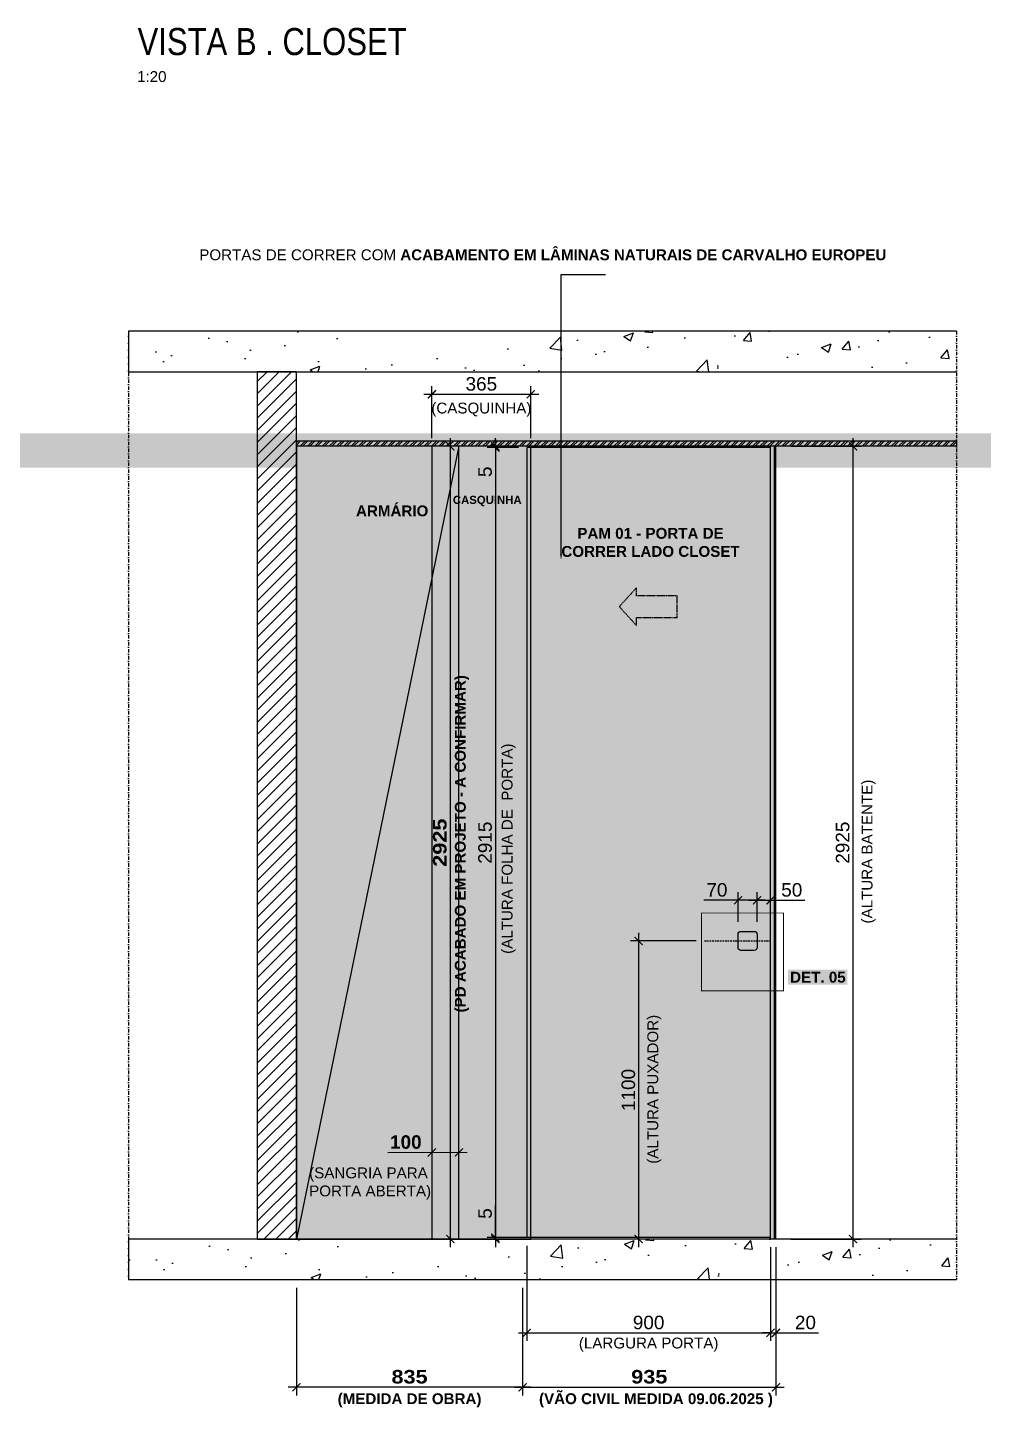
# Model space of a CAD drawing. Header units: millimetres. Extents: x -63251 to 507826, y 5339 to 217512.
# Drawn here: x 145803 to 149331, y 79560 to 84652 of the extents above; entities that cross this region are included whole.
import ezdxf
from ezdxf import colors
from ezdxf.entities.mleader import LeaderData, LeaderLine
from ezdxf.math import Vec2, Vec3

# ---------------------------------------------------------------- set-up
doc = ezdxf.new("R2010")
doc.units = ezdxf.units.MM
doc.header["$PDMODE"] = 3
doc.linetypes.add('TRAÇO 1-1', pattern=[9.525, 6.35, -3.175])
doc.linetypes.add('TRAÇO E PONTO 1-1', pattern=[25.4, 12.7, -6.35, 0, -6.35])
doc.layers.add('ARQ-COTA', color=12, linetype='Continuous', lineweight=9)
for name, color, linetype in [('COTAS', 9, 'Continuous'), ('DETALHE', 10, 'Continuous'), ('GESSO', 1, 'Continuous'), ('HACHURA', 21, 'Continuous'), ('MARCENARIA', 4, 'Continuous'), ('MARCENARIA . M', 4, 'Continuous'), ('PAREDE', 94, 'Continuous'), ('PROJEÇÃO', 8, 'Continuous'), ('TEXTO', 105, 'Continuous'), ('TEXTO TRAÇO PONTO', 105, 'TRAÇO E PONTO 1-1')]:
    doc.layers.add(name, color=color, linetype=linetype)
doc.styles.add('1-1', font='arial.ttf', dxfattribs={"height": 0.2})
doc.styles.add('MEDIDA OFICIAL', font='ariblk.ttf')
doc.styles.add('PADRÃO', font='arial.ttf')
doc.styles.add('PADRÃO NEGRITO', font='arialbd.ttf')
doc.styles.add('TITULO', font='swissck.ttf')
doc.dimstyles.new('1-20', dxfattribs={"dimscale": 20, "dimtxt": 2.5, "dimasz": 1.5, "dimexe": 1.5, "dimexo": 1.5, "dimtad": 1, "dimtxsty": 'PADRÃO', "dimblk": 'ARCHTICK', "dimcen": 2.5, "dimdle": 1.5, "dimclrd": 9, "dimclre": 9, "dimclrt": 6, "dimadec": 0, "dimazin": 0, "dimtfac": 1, "dimtmove": 0, "dimatfit": 3, "dimfxl": 1.25, "dimlwd": -1, "dimlwe": -1, "dimarcsym": 0})
doc.dimstyles.new('1-20 AZUL', dxfattribs={"dimscale": 20, "dimtxt": 2.5, "dimasz": 1.5, "dimexe": 1.5, "dimexo": 1.5, "dimtad": 1, "dimtxsty": 'PADRÃO NEGRITO', "dimblk": 'ARCHTICK', "dimcen": 2.5, "dimdle": 1.5, "dimclrd": 9, "dimclre": 9, "dimclrt": 170, "dimadec": 0, "dimazin": 0, "dimtfac": 1, "dimtmove": 0, "dimatfit": 3, "dimfxl": 1.25, "dimlwd": -1, "dimlwe": -1, "dimarcsym": 0})
doc.dimstyles.new('Med. Ofic.1-20', dxfattribs={"dimscale": 20, "dimtxt": 2.5, "dimasz": 1.5, "dimexe": 1.5, "dimexo": 1.5, "dimtad": 1, "dimtxsty": 'MEDIDA OFICIAL', "dimblk": 'ARCHTICK', "dimcen": 2.5, "dimdle": 1.5, "dimclrd": 9, "dimclre": 9, "dimclrt": 10, "dimadec": 0, "dimazin": 0, "dimtfac": 1, "dimtmove": 0, "dimatfit": 3, "dimfxl": 1.25, "dimlwd": -1, "dimlwe": -1, "dimarcsym": 0})

# ---------------------------------------------------------------- blocks, each defined once
blk = doc.blocks.new('_ArchTick')
at = {"color": 0, "linetype": 'ByBlock', "const_width": 0.15}
blk.add_lwpolyline([(-0.5, -0.5), (0.5, 0.5)], dxfattribs=at)
blk = doc.blocks.new('*D451')
at = {"layer": 'Defpoints', "color": 0, "transparency": 16777216}
for p in [(147530, 80186.7), (147695.7, 80186.7), (147695.7, 80181.7)]:
    blk.add_point(p, dxfattribs=at)
at = {"layer": 'MARCENARIA . M', "color": 9, "transparency": 16777216}
for p, q in [((147530, 80186.7), (147530, 80304.8)), ((147665.7, 80186.7), (147500, 80186.7)), ((147665.7, 80181.7), (147500, 80181.7)), ((147530, 80181.7), (147530, 80186.7)), ((147530, 80181.7), (147530, 80151.7))]:
    blk.add_line(p, q, dxfattribs=at)
at = {"layer": 'MARCENARIA . M', "color": 9, "transparency": 16777216, "xscale": 30, "yscale": 30, "zscale": 30}
for p, rotation in [((147530, 80186.7), 270), ((147530, 80181.7), 90)]:
    blk.add_blockref('_ArchTick', p, dxfattribs=dict(at, rotation=rotation))
at = {"layer": 'MARCENARIA . M', "color": 6, "transparency": 16777216, "insert": (147492.1, 80275.8), "char_height": 50, "attachment_point": 5, "rotation": 90, "style": 'PADRÃO'}
blk.add_mtext('5', dxfattribs=at)
blk = doc.blocks.new('*D452')
at = {"layer": 'Defpoints', "color": 0, "transparency": 16777216}
for p in [(148590.7, 83106.7), (148590.7, 80181.7), (148849.9, 80181.7)]:
    blk.add_point(p, dxfattribs=at)
at = {"layer": 'MARCENARIA . M', "color": 9, "transparency": 16777216}
for p, q in [((148620.7, 83106.7), (148879.9, 83106.7)), ((148849.9, 83136.7), (148849.9, 80151.7)), ((148620.7, 80181.7), (148879.9, 80181.7))]:
    blk.add_line(p, q, dxfattribs=at)
at = {"layer": 'MARCENARIA . M', "color": 9, "transparency": 16777216, "xscale": 30, "yscale": 30, "zscale": 30}
for p, rotation in [((148849.9, 83106.7), 90), ((148849.9, 80181.7), 270)]:
    blk.add_blockref('_ArchTick', p, dxfattribs=dict(at, rotation=rotation))
at = {"layer": 'MARCENARIA . M', "color": 6, "transparency": 16777216, "insert": (148811.8, 81644.2), "char_height": 50, "attachment_point": 5, "rotation": 90, "style": 'PADRÃO'}
blk.add_mtext('2925', dxfattribs=at)
blk = doc.blocks.new('*D453')
at = {"layer": 'Defpoints', "color": 0, "transparency": 16777216}
for p in [(147645.7, 80186.7), (148545.7, 80181.7), (148545.7, 79835.4)]:
    blk.add_point(p, dxfattribs=at)
at = {"layer": 'MARCENARIA . M', "color": 9, "transparency": 16777216}
for p, q in [((147645.7, 80156.7), (147645.7, 79805.4)), ((148545.7, 80151.7), (148545.7, 79805.4)), ((147615.7, 79835.4), (148575.7, 79835.4))]:
    blk.add_line(p, q, dxfattribs=at)
at = {"layer": 'MARCENARIA . M', "color": 9, "transparency": 16777216, "xscale": 30, "yscale": 30, "zscale": 30, "rotation": 180}
blk.add_blockref('_ArchTick', (147645.7, 79835.4), dxfattribs=at)
at = {"layer": 'MARCENARIA . M', "color": 9, "transparency": 16777216, "xscale": 30, "yscale": 30, "zscale": 30}
blk.add_blockref('_ArchTick', (148545.7, 79835.4), dxfattribs=at)
at = {"layer": 'MARCENARIA . M', "color": 6, "transparency": 16777216, "insert": (148095.7, 79873.4), "char_height": 50, "attachment_point": 5, "style": 'PADRÃO'}
blk.add_mtext('900', dxfattribs=at)
blk = doc.blocks.new('*D454')
at = {"layer": 'Defpoints', "color": 0, "transparency": 16777216}
for p in [(148545.7, 80181.7), (148565.7, 80181.7), (148565.7, 79835.4)]:
    blk.add_point(p, dxfattribs=at)
at = {"layer": 'MARCENARIA . M', "color": 9, "transparency": 16777216}
for p, q in [((148545.7, 80151.7), (148545.7, 79805.4)), ((148565.7, 80151.7), (148565.7, 79805.4)), ((148545.7, 79835.4), (148515.7, 79835.4)), ((148545.7, 79835.4), (148565.7, 79835.4)), ((148565.7, 79835.4), (148723, 79835.4))]:
    blk.add_line(p, q, dxfattribs=at)
at = {"layer": 'MARCENARIA . M', "color": 9, "transparency": 16777216, "xscale": 30, "yscale": 30, "zscale": 30}
blk.add_blockref('_ArchTick', (148545.7, 79835.4), dxfattribs=at)
at = {"layer": 'MARCENARIA . M', "color": 9, "transparency": 16777216, "xscale": 30, "yscale": 30, "zscale": 30, "rotation": 180}
blk.add_blockref('_ArchTick', (148565.7, 79835.4), dxfattribs=at)
at = {"layer": 'MARCENARIA . M', "color": 6, "transparency": 16777216, "insert": (148674.4, 79873.4), "char_height": 50, "attachment_point": 5, "style": 'PADRÃO'}
blk.add_mtext('20', dxfattribs=at)
blk = doc.blocks.new('*D455')
at = {"layer": 'COTAS', "color": 9, "ltscale": 0.4, "transparency": 16777216}
for p, q in [((148565.7, 80151.7), (148565.7, 79604.7)), ((147630.7, 80001.7), (147630.7, 79604.7))]:
    blk.add_line(p, q, dxfattribs=at)
at = {"layer": 'COTAS', "color": 9, "linetype": 'Continuous', "ltscale": 0.4, "transparency": 16777216}
blk.add_line((147600.7, 79634.7), (148595.7, 79634.7), dxfattribs=at)
at = {"layer": 'Defpoints', "color": 0, "ltscale": 0.4, "transparency": 16777216}
for p in [(148565.7, 80181.7), (147630.7, 80031.7), (148565.7, 79634.7)]:
    blk.add_point(p, dxfattribs=at)
at = {"layer": 'COTAS', "color": 9, "ltscale": 0.4, "transparency": 16777216, "xscale": 30, "yscale": 30, "zscale": 30, "rotation": 180}
blk.add_blockref('_ArchTick', (147630.7, 79634.7), dxfattribs=at)
at = {"layer": 'COTAS', "color": 9, "ltscale": 0.4, "transparency": 16777216, "xscale": 30, "yscale": 30, "zscale": 30}
blk.add_blockref('_ArchTick', (148565.7, 79634.7), dxfattribs=at)
at = {"layer": 'COTAS', "color": 10, "ltscale": 0.4, "transparency": 16777216, "insert": (148098.2, 79673.1), "char_height": 50, "attachment_point": 5, "style": 'MEDIDA OFICIAL'}
blk.add_mtext('935', dxfattribs=at)
blk = doc.blocks.new('*D456')
at = {"layer": 'Defpoints', "color": 0, "transparency": 16777216}
for p in [(147530, 83101.7), (147645.7, 83101.7), (147660.7, 83106.7)]:
    blk.add_point(p, dxfattribs=at)
at = {"layer": 'MARCENARIA . M', "color": 9, "transparency": 16777216}
for p, q in [((147630.7, 83106.7), (147500, 83106.7)), ((147615.7, 83101.7), (147500, 83101.7)), ((147530, 83106.7), (147530, 83136.7)), ((147530, 83106.7), (147530, 83101.7)), ((147530, 83101.7), (147530, 82983.5))]:
    blk.add_line(p, q, dxfattribs=at)
at = {"layer": 'MARCENARIA . M', "color": 9, "transparency": 16777216, "xscale": 30, "yscale": 30, "zscale": 30}
for p, rotation in [((147530, 83106.7), 270), ((147530, 83101.7), 90)]:
    blk.add_blockref('_ArchTick', p, dxfattribs=dict(at, rotation=rotation))
at = {"layer": 'MARCENARIA . M', "color": 6, "transparency": 16777216, "insert": (147492.1, 83012.6), "char_height": 50, "attachment_point": 5, "rotation": 90, "style": 'PADRÃO'}
blk.add_mtext('5', dxfattribs=at)
blk = doc.blocks.new('*D457')
at = {"layer": 'Defpoints', "color": 0, "transparency": 16777216}
for p in [(147645.7, 83101.7), (147530, 80186.7), (147695.7, 80186.7)]:
    blk.add_point(p, dxfattribs=at)
at = {"layer": 'MARCENARIA . M', "color": 9, "transparency": 16777216}
for p, q in [((147615.7, 83101.7), (147500, 83101.7)), ((147530, 83131.7), (147530, 80156.7)), ((147665.7, 80186.7), (147500, 80186.7))]:
    blk.add_line(p, q, dxfattribs=at)
at = {"layer": 'MARCENARIA . M', "color": 9, "transparency": 16777216, "xscale": 30, "yscale": 30, "zscale": 30}
for p, rotation in [((147530, 83101.7), 90), ((147530, 80186.7), 270)]:
    blk.add_blockref('_ArchTick', p, dxfattribs=dict(at, rotation=rotation))
at = {"layer": 'MARCENARIA . M', "color": 6, "transparency": 16777216, "insert": (147492, 81644.2), "char_height": 50, "attachment_point": 5, "rotation": 90, "style": 'PADRÃO'}
blk.add_mtext('2915', dxfattribs=at)
blk = doc.blocks.new('*D463')
at = {"layer": 'COTAS', "color": 9, "ltscale": 0.4, "transparency": 16777216}
for p, q in [((146795.7, 80001.7), (146795.7, 79604.7)), ((147630.7, 80001.7), (147630.7, 79604.7))]:
    blk.add_line(p, q, dxfattribs=at)
at = {"layer": 'COTAS', "color": 9, "linetype": 'Continuous', "ltscale": 0.4, "transparency": 16777216}
blk.add_line((147660.7, 79634.7), (146765.7, 79634.7), dxfattribs=at)
at = {"layer": 'Defpoints', "color": 0, "ltscale": 0.4, "transparency": 16777216}
for p in [(146795.7, 80031.7), (147630.7, 80031.7), (146795.7, 79634.7)]:
    blk.add_point(p, dxfattribs=at)
at = {"layer": 'COTAS', "color": 9, "ltscale": 0.4, "transparency": 16777216, "xscale": 30, "yscale": 30, "zscale": 30, "rotation": 180}
blk.add_blockref('_ArchTick', (146795.7, 79634.7), dxfattribs=at)
at = {"layer": 'COTAS', "color": 9, "ltscale": 0.4, "transparency": 16777216, "xscale": 30, "yscale": 30, "zscale": 30}
blk.add_blockref('_ArchTick', (147630.7, 79634.7), dxfattribs=at)
at = {"layer": 'COTAS', "color": 10, "ltscale": 0.4, "transparency": 16777216, "insert": (147213.2, 79673.1), "char_height": 50, "attachment_point": 5, "style": 'MEDIDA OFICIAL'}
blk.add_mtext('835', dxfattribs=at)
blk = doc.blocks.new('*D464')
at = {"layer": 'COTAS', "color": 9, "ltscale": 0.4, "transparency": 16777216}
for p, q in [((147630.7, 83106.7), (147333.4, 83106.7)), ((147630.7, 80181.7), (147333.4, 80181.7))]:
    blk.add_line(p, q, dxfattribs=at)
at = {"layer": 'COTAS', "color": 9, "linetype": 'Continuous', "ltscale": 0.4, "transparency": 16777216}
blk.add_line((147363.4, 83136.7), (147363.4, 80151.7), dxfattribs=at)
at = {"layer": 'Defpoints', "color": 0, "ltscale": 0.4, "transparency": 16777216}
for p in [(147660.7, 83106.7), (147363.4, 80181.7), (147660.7, 80181.7)]:
    blk.add_point(p, dxfattribs=at)
at = {"layer": 'COTAS', "color": 9, "ltscale": 0.4, "transparency": 16777216, "xscale": 30, "yscale": 30, "zscale": 30}
for p, rotation in [((147363.4, 83106.7), 90), ((147363.4, 80181.7), 270)]:
    blk.add_blockref('_ArchTick', p, dxfattribs=dict(at, rotation=rotation))
at = {"layer": 'COTAS', "color": 10, "ltscale": 0.4, "transparency": 16777216, "insert": (147325.1, 81644.2), "char_height": 50, "attachment_point": 5, "rotation": 90, "style": 'MEDIDA OFICIAL'}
blk.add_mtext('2925', dxfattribs=at)
blk = doc.blocks.new('*D513')
at = {"layer": 'Defpoints', "color": 0, "transparency": 16777216}
for p in [(147660.7, 83298.7), (147295.7, 83106.7), (147660.7, 83106.7)]:
    blk.add_point(p, dxfattribs=at)
at = {"layer": 'MARCENARIA . M', "color": 9, "transparency": 16777216}
for p, q in [((147265.7, 83298.7), (147690.7, 83298.7)), ((147295.7, 83136.7), (147295.7, 83328.7)), ((147660.7, 83136.7), (147660.7, 83328.7))]:
    blk.add_line(p, q, dxfattribs=at)
at = {"layer": 'MARCENARIA . M', "color": 9, "transparency": 16777216, "xscale": 30, "yscale": 30, "zscale": 30, "rotation": 180}
blk.add_blockref('_ArchTick', (147295.7, 83298.7), dxfattribs=at)
at = {"layer": 'MARCENARIA . M', "color": 9, "transparency": 16777216, "xscale": 30, "yscale": 30, "zscale": 30}
blk.add_blockref('_ArchTick', (147660.7, 83298.7), dxfattribs=at)
at = {"layer": 'MARCENARIA . M', "color": 6, "transparency": 16777216, "insert": (147478.2, 83336.7), "char_height": 50, "attachment_point": 5, "style": 'PADRÃO'}
blk.add_mtext('365', dxfattribs=at)
blk = doc.blocks.new('*D514')
at = {"layer": 'ARQ-COTA', "color": 9, "transparency": 16777216}
for p, q in [((147295.7, 80501), (147133.2, 80501)), ((147425.7, 80501), (147295.7, 80501))]:
    blk.add_line(p, q, dxfattribs=at)
at = {"layer": 'Defpoints', "color": 0, "transparency": 16777216}
for p in [(147295.7, 80501), (147295.7, 80501), (147395.7, 80501)]:
    blk.add_point(p, dxfattribs=at)
at = {"layer": 'ARQ-COTA', "color": 9, "transparency": 16777216, "xscale": 30, "yscale": 30, "zscale": 30, "rotation": 180}
blk.add_blockref('_ArchTick', (147295.7, 80501), dxfattribs=at)
at = {"layer": 'ARQ-COTA', "color": 9, "transparency": 16777216, "xscale": 30, "yscale": 30, "zscale": 30}
blk.add_blockref('_ArchTick', (147395.7, 80501), dxfattribs=at)
at = {"layer": 'ARQ-COTA', "color": 170, "transparency": 16777216, "insert": (147199.5, 80539.1), "char_height": 50, "attachment_point": 5, "style": 'PADRÃO NEGRITO'}
blk.add_mtext('100', dxfattribs=at)
blk = doc.blocks.new('*D515')
at = {"layer": 'Defpoints', "color": 0, "transparency": 16777216}
for p in [(148059, 81281.7), (148301.4, 81281.7), (148203.8, 80181.7)]:
    blk.add_point(p, dxfattribs=at)
at = {"layer": 'PAREDE', "color": 9, "transparency": 16777216}
for p, q in [((148059, 80151.7), (148059, 81311.7)), ((148271.4, 81281.7), (148029, 81281.7)), ((148173.8, 80181.7), (148029, 80181.7))]:
    blk.add_line(p, q, dxfattribs=at)
at = {"layer": 'PAREDE', "color": 9, "transparency": 16777216, "xscale": 30, "yscale": 30, "zscale": 30}
for p, rotation in [((148059, 81281.7), 90), ((148059, 80181.7), 270)]:
    blk.add_blockref('_ArchTick', p, dxfattribs=dict(at, rotation=rotation))
at = {"layer": 'PAREDE', "color": 6, "transparency": 16777216, "insert": (148020.9, 80731.7), "char_height": 50, "attachment_point": 5, "rotation": 90, "style": 'PADRÃO'}
blk.add_mtext('1100', dxfattribs=at)
blk = doc.blocks.new('*D516')
at = {"layer": 'Defpoints', "color": 0, "transparency": 16777216}
for p in [(148425.7, 81431.7), (148425.7, 81321.7), (148495.7, 81321.7)]:
    blk.add_point(p, dxfattribs=at)
at = {"layer": 'PAREDE', "color": 9, "transparency": 16777216}
for p, q in [((148425.7, 81351.7), (148425.7, 81461.7)), ((148495.7, 81351.7), (148495.7, 81461.7)), ((148425.7, 81431.7), (148299.7, 81431.7)), ((148525.7, 81431.7), (148425.7, 81431.7))]:
    blk.add_line(p, q, dxfattribs=at)
at = {"layer": 'PAREDE', "color": 9, "transparency": 16777216, "xscale": 30, "yscale": 30, "zscale": 30, "rotation": 180}
blk.add_blockref('_ArchTick', (148425.7, 81431.7), dxfattribs=at)
at = {"layer": 'PAREDE', "color": 9, "transparency": 16777216, "xscale": 30, "yscale": 30, "zscale": 30}
blk.add_blockref('_ArchTick', (148495.7, 81431.7), dxfattribs=at)
at = {"layer": 'PAREDE', "color": 6, "transparency": 16777216, "insert": (148347.7, 81469.7), "char_height": 50, "attachment_point": 5, "style": 'PADRÃO'}
blk.add_mtext('70', dxfattribs=at)
blk = doc.blocks.new('*D517')
at = {"layer": 'Defpoints', "color": 0, "transparency": 16777216}
for p in [(148545.7, 81431.7), (148495.7, 81321.7), (148545.7, 81281.7)]:
    blk.add_point(p, dxfattribs=at)
at = {"layer": 'PAREDE', "color": 9, "transparency": 16777216}
for p, q in [((148495.7, 81351.7), (148495.7, 81461.7)), ((148545.7, 81311.7), (148545.7, 81461.7)), ((148465.7, 81431.7), (148545.7, 81431.7)), ((148545.7, 81431.7), (148672.2, 81431.7))]:
    blk.add_line(p, q, dxfattribs=at)
at = {"layer": 'PAREDE', "color": 9, "transparency": 16777216, "xscale": 30, "yscale": 30, "zscale": 30, "rotation": 180}
blk.add_blockref('_ArchTick', (148495.7, 81431.7), dxfattribs=at)
at = {"layer": 'PAREDE', "color": 9, "transparency": 16777216, "xscale": 30, "yscale": 30, "zscale": 30}
blk.add_blockref('_ArchTick', (148545.7, 81431.7), dxfattribs=at)
at = {"layer": 'PAREDE', "color": 6, "transparency": 16777216, "insert": (148624, 81469.7), "char_height": 50, "attachment_point": 5, "style": 'PADRÃO'}
blk.add_mtext('50', dxfattribs=at)

msp = doc.modelspace()

# ---------------------------------------------------------------- hatches: boundary and pattern name
at = {"layer": 'HACHURA'}
h = msp.add_hatch(dxfattribs=at)
h.set_pattern_fill('AR-CONC', color=21, scale=2)
h.set_pattern_definition([(50, (102438.18, 60829.57), (364.3693, -31.8782), [38.1, -419.1]), (355, (102438.18, 60829.57), (-70.4868, 382.1137), [30.48, -335.2812]), (100.45144, (102468.54, 60826.9), (293.8825, 350.2355), [32.38, -356.1805]), (46.1842, (102438.2, 60931.17), (542.158, -84.0847), [57.15, -628.65]), (96.6356, (102483.36, 60924.16), (474.808, 494.852), [48.57, -534.271]), (351.1842, (102438.2, 60931.17), (474.808, 494.852), [45.72, -502.9195]), (21, (102488.98, 60905.77), (303.2288, -204.5304), [38.1, -419.1]), (326, (102488.98, 60905.77), (123.604, 368.376), [30.48, -335.28]), (71.45144, (102514.25, 60888.73), (426.8328, 163.8455), [32.38, -356.18]), (37.5, (102438.18, 60829.57), (6.1772, 169.11008), [0, -331.216, 0, -340.36, 0, -336.55]), (7.5, (102438.18, 60829.57), (133.6393, 200.36115), [0, -194.056, 0, -323.596, 0, -128.27]), (327.5, (102324.9, 60829.57), (271.1812, -11.4575), [0, -127, 0, -396.24, 0, -525.78]), (317.5, (102274.1, 60829.57), (296.2584, 50.853), [0, -165.1, 0, -263.144, 0, -373.38])])
h.paths.add_polyline_path([(149227.303, 83381.698), (149227.303, 83531.698), (146176.084, 83531.698), (146176.084, 83381.698)])
at = {"layer": 'HACHURA', "true_color": 0xba9673}
h = msp.add_hatch(color=33, dxfattribs=at)
h.dxf.hatch_style = 1
h.paths.add_polyline_path([(147660.739, 80181.698), (147295.739, 80181.698), (147295.739, 83106.698), (147660.739, 83106.698)])
h = msp.add_hatch(color=33, dxfattribs=at)
h.dxf.hatch_style = 1
h.paths.add_polyline_path([(148545.739, 83101.698), (147645.739, 83101.698), (147645.739, 80186.698), (148545.739, 80186.698)])
h.paths.add_polyline_path([(148565.739, 83106.698), (148545.739, 83106.698), (148545.739, 80181.698), (148565.739, 80181.698)])
at = {"layer": 'HACHURA'}
h = msp.add_hatch(dxfattribs=at)
h.set_pattern_fill('AR-CONC', color=21, scale=2)
h.set_pattern_definition([(50, (102441.18, 57479.57), (364.3693, -31.8782), [38.1, -419.1]), (355, (102441.18, 57479.57), (-70.4868, 382.1137), [30.48, -335.2812]), (100.45144, (102471.54, 57476.9), (293.8825, 350.2355), [32.38, -356.1805]), (46.1842, (102441.2, 57581.17), (542.158, -84.0847), [57.15, -628.65]), (96.6356, (102486.36, 57574.16), (474.808, 494.852), [48.57, -534.271]), (351.1842, (102441.2, 57581.17), (474.808, 494.852), [45.72, -502.9195]), (21, (102491.98, 57555.77), (303.2288, -204.5304), [38.1, -419.1]), (326, (102491.98, 57555.77), (123.604, 368.376), [30.48, -335.28]), (71.45144, (102517.25, 57538.73), (426.8328, 163.8455), [32.38, -356.18]), (37.5, (102441.18, 57479.57), (6.1772, 169.11008), [0, -331.216, 0, -340.36, 0, -336.55]), (7.5, (102441.18, 57479.57), (133.6393, 200.36115), [0, -194.056, 0, -323.596, 0, -128.27]), (327.5, (102327.9, 57479.57), (271.1812, -11.4575), [0, -127, 0, -396.24, 0, -525.78]), (317.5, (102277.1, 57479.57), (296.2584, 50.853), [0, -165.1, 0, -263.144, 0, -373.38])])
h.paths.add_polyline_path([(149227.303, 80031.698), (149227.303, 80181.698), (146176.084, 80181.698), (146176.084, 80031.698)])

# ---------------------------------------------------------------- linework, layer by layer
at = {"layer": 'DETALHE', "linetype": 'TRAÇO 1-1', "ltscale": 0.4, "const_width": 3}
msp.add_lwpolyline([(148593.261, 81097.224), (148593.261, 81384.971), (148291.034, 81384.971), (148291.034, 81097.224)], close=True, dxfattribs=at)
at = {"layer": 'MARCENARIA . M'}
msp.add_line((148545.739, 80186.698), (147660.739, 80186.698), dxfattribs=at)
msp.add_lwpolyline([(147660.739, 83106.698), (147295.739, 83106.698), (147295.739, 80181.698), (147660.739, 80181.698)], close=True, dxfattribs=at)
msp.add_lwpolyline([(148485.739, 81246.698), (148435.739, 81246.698, -0.41421356), (148425.739, 81256.698), (148425.739, 81306.698, -0.41421356), (148435.739, 81316.698), (148485.739, 81316.698, -0.41421356), (148495.739, 81306.698), (148495.739, 81256.698, -0.41421356)], format="xyb", close=True, dxfattribs=at)
at = {"layer": 'PAREDE', "color": 10, "linetype": 'TRAÇO 1-1'}
msp.add_line((148301.357, 81281.698), (148545.739, 81281.698), dxfattribs=at)
at = {"layer": 'PAREDE'}
for points in [[(149232.303, 83531.698), (146176.084, 83531.698), (146176.084, 83381.698), (149232.303, 83381.698)], [(149232.303, 80181.698), (146176.084, 80181.698), (146176.084, 80031.698), (149232.303, 80031.698)]]:
    msp.add_lwpolyline(points, dxfattribs=at)

# ---------------------------------------------------------------- texts
at = {"layer": 'COTAS', "color": 6, "char_height": 40, "width": 1298, "attachment_point": 2, "style": 'PADRÃO'}
for s, insert in [('(CASQUINHA)', (147478.239, 83267.83)), ('(LARGURA PORTA)', (148095.739, 79817.814))]:
    msp.add_mtext(s, dxfattribs=dict(at, insert=insert))
at = {"layer": 'COTAS', "color": 6, "char_height": 40, "attachment_point": 8, "rotation": 90, "style": 'PADRÃO'}
for s, insert, width in [('(ALTURA BATENTE)', (148933.979, 81611.3), 1534.01745), ('(ALTURA PUXADOR)', (148142.959, 80734.198), 1350)]:
    msp.add_mtext(s, dxfattribs=dict(at, insert=insert, width=width))
at = {"layer": 'COTAS', "color": 6, "insert": (147069.804, 80445.808), "char_height": 40, "width": 454.22747, "attachment_point": 2, "style": 'PADRÃO', "bg_fill": 1, "box_fill_scale": 1.5, "bg_fill_color": 254, "bg_fill_transparency": 0}
msp.add_mtext('\\pxql,t6;{\\C170;(SANGRIA PARA PORTA ABERTA)}', dxfattribs=at)
at = {"layer": 'COTAS', "color": 10, "char_height": 40, "attachment_point": 2, "style": 'PADRÃO NEGRITO'}
for s, insert, width in [('(MEDIDA DE OBRA)', (147213.239, 79612.42), 1350), ('(VÃO CIVIL MEDIDA 09.06.2025 )', (148122.751, 79612.42), 1355)]:
    msp.add_mtext(s, dxfattribs=dict(at, insert=insert, width=width))
at = {"layer": 'DETALHE', "color": 105, "insert": (148617.938, 81167.693), "char_height": 40, "width": 203.41444, "attachment_point": 1, "style": 'PADRÃO', "bg_fill": 1, "box_fill_scale": 1.2, "bg_fill_color": 50, "bg_fill_transparency": 0}
msp.add_mtext('{\\fArial|b1|i0|c0|p34;DET. 05}', dxfattribs=at)
at = {"layer": 'TEXTO', "color": 1, "insert": (146209.463, 84548.759), "char_height": 100, "width": 1259.29723, "attachment_point": 7, "style": 'TITULO'}
msp.add_mtext('VISTA B . CLOSET', dxfattribs=at)
at = {"layer": 'TEXTO', "insert": (146316.253, 84491), "char_height": 40, "width": 480, "attachment_point": 3, "style": 'PADRÃO'}
msp.add_mtext('1:20', dxfattribs=at)

# ---------------------------------------------------------------- dimensions: what is measured, and where the dimension line sits
at = {"layer": 'ARQ-COTA'}
dim = msp.add_linear_dim(base=(147295.739, 80501.023), p1=(147395.739, 80501.023), p2=(147295.739, 80501.023), dimstyle='1-20 AZUL', dxfattribs=at)
dim.commit()
dim.dimension.update_dxf_attribs({"geometry": '*D514', "text_midpoint": (147199.454, 80539.052)})
at = {"layer": 'COTAS', "color": 7, "ltscale": 0.4, "true_color": 0xededed}
dim = msp.add_linear_dim(base=(148565.739, 79634.734), p1=(147630.739, 80031.698), p2=(148565.739, 80181.698), dimstyle='Med. Ofic.1-20', dxfattribs=at)
dim.commit()
dim.dimension.update_dxf_attribs({"geometry": '*D455', "text_midpoint": (148098.239, 79673.087)})
dim = msp.add_linear_dim(base=(146795.739, 79634.734), p1=(147630.739, 80031.698), p2=(146795.739, 80031.698), angle=180, dimstyle='Med. Ofic.1-20', dxfattribs=at)
dim.commit()
dim.dimension.update_dxf_attribs({"geometry": '*D463', "text_midpoint": (147213.239, 79673.087)})
at = {"layer": 'MARCENARIA . M', "color": 2}
dim = msp.add_linear_dim(base=(147530.019, 80186.698), p1=(147695.739, 80181.698), p2=(147695.739, 80186.698), angle=90, dimstyle='1-20', dxfattribs=at)
dim.commit()
dim.dimension.update_dxf_attribs({"geometry": '*D451', "text_midpoint": (147530.019, 80275.774), "dimtype": 160})
dim = msp.add_linear_dim(base=(148545.739, 79835.403), p1=(147645.739, 80186.698), p2=(148545.739, 80181.698), dimstyle='1-20', dxfattribs=at)
dim.commit()
dim.dimension.update_dxf_attribs({"geometry": '*D453', "text_midpoint": (148095.739, 79873.431)})
dim = msp.add_linear_dim(base=(148565.739, 79835.403), p1=(148545.739, 80181.698), p2=(148565.739, 80181.698), dimstyle='1-20', dxfattribs=at)
dim.commit()
dim.dimension.update_dxf_attribs({"geometry": '*D454', "text_midpoint": (148674.392, 79835.403), "dimtype": 160})
at = {"layer": 'PAREDE', "color": 2}
for base, p2, picture, middle in [((148425.739, 81431.698), (148425.739, 81321.698), '*D516', (148347.718, 81469.727)), ((148545.739, 81431.698), (148545.739, 81281.698), '*D517', (148623.966, 81469.727))]:
    dim = msp.add_linear_dim(base=base, p1=(148495.739, 81321.698), p2=p2, dimstyle='1-20', dxfattribs=at)
    dim.commit()
    dim.dimension.update_dxf_attribs({"geometry": picture, "text_midpoint": middle})
at = {"layer": 'PAREDE', "color": 6}
dim = msp.add_linear_dim(base=(148058.954, 81281.698), p1=(148203.775, 80181.698), p2=(148301.357, 81281.698), angle=90, dimstyle='1-20', dxfattribs=at)
dim.commit()
dim.dimension.update_dxf_attribs({"geometry": '*D515', "text_midpoint": (148020.926, 80731.698)})

# ---------------------------------------------------------------- leaders
at = {"layer": 'COTAS'}
ml = msp.add_multileader_mtext('Standard', dxfattribs=at)
ml.set_content('\\pxqr,t3;{\\C10;ATENÇÃO PARKET!\\P}ENTREGAR SEPTO COM REFORÇO PARA FIXAÇÃO DE BATENTE', color=105, style='1-1')
ml.set_leader_properties(color=256, linetype='ByLayer', lineweight=-1)
ml.build(insert=Vec2(0, 0))
ml.multileader.update_dxf_attribs({"text_left_attachment_type": 2, "text_right_attachment_type": 2, "dogleg_length": 1.35, "arrow_head_size": 20, "scale": 200})
ctx = ml.context
ctx.base_point, ctx.scale, ctx.char_height, ctx.arrow_head_size, ctx.landing_gap_size, ctx.plane_origin = Vec3(150999.374, 83740.453), 200, 40, 20, 40, Vec3(150670.391, 83404.38)
ctx.left_attachment, ctx.right_attachment, ctx.text_align_type = 2, 2, 2
notes = []
notes.append((ctx, [(0, (1, 1, 0), (150729.308, 83740.453), (1, 0), 270.066, [(0, [(150729.308, 83424.698)], 0, [])])]))
ctx.mtext.insert, ctx.mtext.width, ctx.mtext.alignment, ctx.mtext.flow_direction = Vec3(151833.044, 83869.566), 862.95431, 3, 5
for ctx, leaders in notes:
    for number, flags, end, landing, length, lines in leaders:
        leader = LeaderData()
        leader.index, (leader.has_last_leader_line, leader.has_dogleg_vector, leader.attachment_direction) = number, flags
        leader.last_leader_point, leader.dogleg_vector, leader.dogleg_length = Vec3(end), Vec3(landing), length
        for number, points, colour, breaks in lines:
            line = LeaderLine()
            line.index, line.vertices, line.color, line.breaks = number, Vec3.list(points), colors.encode_raw_color(colour), breaks
            leader.lines.append(line)
        ctx.leaders.append(leader)

# ---------------------------------------------------------------- next in the draw order: leaders
ml = msp.add_multileader_mtext('Standard', dxfattribs=at)
ml.set_content('{\\fArial|b1|i0|c0|p34;\\C10;ATENÇÃO PARKET!\\P}PORTA RIPADA EM {\\fArial|b1|i0|c0|p34;CABREUVA BRANCA PREMIUM 18*5+5*900 À 2200mm}', color=105, style='1-1')
ml.set_leader_properties(color=256, linetype='ByLayer', lineweight=-1)
ml.build(insert=Vec2(0, 0))
ml.multileader.update_dxf_attribs({"text_left_attachment_type": 2, "text_right_attachment_type": 2, "dogleg_length": 0.36, "arrow_head_size": 15, "scale": 200})
ctx = ml.context
ctx.base_point, ctx.scale, ctx.char_height, ctx.arrow_head_size, ctx.landing_gap_size, ctx.plane_origin = Vec3(158855.411, 83013.21, 0), 200, 40, 15, 10, Vec3(159560.983, 82630.38, 0)
ctx.left_attachment, ctx.right_attachment, ctx.text_align_type = 2, 2, 2
notes = []
notes.append((ctx, [(0, (1, 1, 0), (159862.782, 83013.21, 0), (-1, 0), 144.288, [(0, [(159862.782, 81992.495, 0)], 0, [])])]))
ctx.mtext.insert, ctx.mtext.rotation, ctx.mtext.width, ctx.mtext.alignment, ctx.mtext.flow_direction = Vec3(159708.494, 83144.056, 0), 6.28318531, 858.66662, 3, 5
ctx.mtext.has_bg_fill, ctx.mtext.bg_color, ctx.mtext.bg_scale_factor, ctx.mtext.bg_transparency, ctx.mtext.use_window_bg_color = 1, -1023410095, 1.25, 0, 0
for ctx, leaders in notes:
    for number, flags, end, landing, length, lines in leaders:
        leader = LeaderData()
        leader.index, (leader.has_last_leader_line, leader.has_dogleg_vector, leader.attachment_direction) = number, flags
        leader.last_leader_point, leader.dogleg_vector, leader.dogleg_length = Vec3(end), Vec3(landing), length
        for number, points, colour, breaks in lines:
            line = LeaderLine()
            line.index, line.vertices, line.color, line.breaks = number, Vec3.list(points), colors.encode_raw_color(colour), breaks
            leader.lines.append(line)
        ctx.leaders.append(leader)

# ---------------------------------------------------------------- next in the draw order: hatches: boundary and pattern name
at = {"layer": 'HACHURA'}
h = msp.add_hatch(dxfattribs=at)
h.set_pattern_fill('ANSI32', color=8, scale=2)
h.set_pattern_definition([(45, (-137560.726, 16929.977), (-13.4703842, 13.4703842), []), (45, (-137551.746, 16929.977), (-13.4703842, 13.4703842), [])])
h.paths.add_polyline_path([(146795.739, 83126.698), (146795.739, 83106.698), (149232.303, 83106.698), (149232.303, 83126.698)])
at = {"layer": 'MARCENARIA . M'}
h = msp.add_hatch(dxfattribs=at)
h.set_pattern_fill('ANSI31', color=8, scale=10)
h.set_pattern_definition([(45, (-52533.656, -23162.947), (-22.4506403, 22.4506403), [])])
h.paths.add_polyline_path([(146650.739, 83381.698), (146795.739, 83381.698), (146795.739, 80181.698), (146650.739, 80181.698)])
at = {"layer": 'PROJEÇÃO', "linetype": 'TRAÇO 1-1'}
h = msp.add_hatch(dxfattribs=at)
h.set_pattern_fill('DOTS', color=8, scale=8)
h.set_pattern_definition([(0, (-47642.652, -25773.947), (6.35, 12.7), [0, -12.7])])
h.paths.add_polyline_path([(147395.739, 80181.698), (146795.739, 80181.698), (146795.739, 83106.698), (147395.739, 83106.698)])

# ---------------------------------------------------------------- next in the draw order: linework, layer by layer
at = {"layer": 'GESSO', "color": 1}
msp.add_lwpolyline([(146795.739, 83126.698), (149232.303, 83126.698), (149232.303, 83106.698), (146795.739, 83106.698)], dxfattribs=at)
at = {"layer": 'MARCENARIA', "color": 8}
msp.add_lwpolyline([(146795.739, 80181.698), (147395.739, 80181.698), (147395.739, 83106.698), (146795.739, 83106.698)], close=True, dxfattribs=at)
msp.add_lwpolyline([(147395.739, 83106.698), (146795.739, 80181.698)], dxfattribs=at)
at = {"layer": 'MARCENARIA . M'}
for p, q in [((148545.739, 83101.698), (147645.739, 83101.698)), ((148545.739, 80181.698), (148545.739, 83106.698)), ((148560.739, 80181.698), (148560.739, 83106.698))]:
    msp.add_line(p, q, dxfattribs=at)
msp.add_lwpolyline([(147645.739, 83101.698), (147645.739, 80186.698)], dxfattribs=at)
at = {"layer": 'PAREDE'}
msp.add_line((148565.739, 80181.698), (148565.739, 83106.698), dxfattribs=at)
msp.add_lwpolyline([(146795.739, 83381.698), (146650.739, 83381.698), (146650.739, 80181.698), (146795.739, 80181.698)], close=True, dxfattribs=at)
at = {"layer": 'PROJEÇÃO', "color": 1, "linetype": 'TRAÇO 1-1', "ltscale": 0.5}
msp.add_lwpolyline([(148051.203, 82445.026), (148051.203, 82475.026), (148201.29, 82475.026), (148201.29, 82555.026), (148051.203, 82555.026), (148051.203, 82585.026), (147987.203, 82515.026)], close=True, dxfattribs=at)
at = {"layer": 'TEXTO TRAÇO PONTO'}
for p, q in [((146176.084, 83531.698), (146176.084, 80031.698)), ((149232.303, 83531.698), (149232.303, 80031.698))]:
    msp.add_line(p, q, dxfattribs=at)

# ---------------------------------------------------------------- next in the draw order: texts
at = {"layer": 'COTAS', "color": 10, "insert": (147432.687, 81640.184), "char_height": 40, "width": 1350, "attachment_point": 8, "rotation": 90, "style": 'PADRÃO NEGRITO'}
msp.add_mtext('(PD ACABADO EM PROJETO - A CONFIRMAR)', dxfattribs=at)
at = {"layer": 'COTAS', "color": 6, "insert": (147553.322, 81621.883), "char_height": 40, "width": 1350, "attachment_point": 2, "rotation": 90, "style": 'PADRÃO'}
msp.add_mtext('(ALTURA FOLHA DE  PORTA)', dxfattribs=at)
at = {"layer": 'TEXTO', "attachment_point": 2, "style": 'PADRÃO'}
for s, insert, char_height, width in [('{\\fArial|b1|i0|c0|p34;\\C8;ARMÁRIO}', (147149.083, 82888.43), 40, 593.31214), ('{\\fArial|b1|i0|c0|p34;CASQUINHA}', (147500.019, 82923.967), 30, 765.07887), ('{\\fArial|b1|i0|c0|p34;PAM 01 - PORTA DE CORRER LADO CLOSET}', (148102.627, 82805.491), 40, 770.07887)]:
    msp.add_mtext(s, dxfattribs=dict(at, insert=insert, char_height=char_height, width=width))

# ---------------------------------------------------------------- next in the draw order: dimensions: what is measured, and where the dimension line sits
at = {"layer": 'COTAS', "color": 7, "ltscale": 0.4, "true_color": 0xededed}
dim = msp.add_linear_dim(base=(147363.426, 80181.698), p1=(147660.739, 83106.698), p2=(147660.739, 80181.698), angle=90, dimstyle='Med. Ofic.1-20', dxfattribs=at)
dim.commit()
dim.dimension.update_dxf_attribs({"geometry": '*D464', "text_midpoint": (147325.073, 81644.198)})
at = {"layer": 'MARCENARIA . M', "color": 2}
dim = msp.add_linear_dim(base=(147660.739, 83298.696), p1=(147295.739, 83106.698), p2=(147660.739, 83106.698), dimstyle='1-20', dxfattribs=at)
dim.commit()
dim.dimension.update_dxf_attribs({"geometry": '*D513', "text_midpoint": (147478.239, 83336.742)})
for base, p1, p2, picture, middle in [((147530.019, 80186.698), (147645.739, 83101.698), (147695.739, 80186.698), '*D457', (147491.99, 81644.198)), ((148849.857, 80181.698), (148590.739, 83106.698), (148590.739, 80181.698), '*D452', (148811.828, 81644.198))]:
    dim = msp.add_linear_dim(base=base, p1=p1, p2=p2, angle=90, dimstyle='1-20', dxfattribs=at)
    dim.commit()
    dim.dimension.update_dxf_attribs({"geometry": picture, "text_midpoint": middle})
dim = msp.add_linear_dim(base=(147530.019, 83101.698), p1=(147660.739, 83106.698), p2=(147645.739, 83101.698), angle=90, dimstyle='1-20', dxfattribs=at)
dim.commit()
dim.dimension.update_dxf_attribs({"geometry": '*D456', "text_midpoint": (147530.019, 83012.623), "dimtype": 160})

# ---------------------------------------------------------------- next in the draw order: leaders
at = {"layer": 'COTAS'}
ml = msp.add_multileader_mtext('Standard', dxfattribs=at)
ml.set_content('\\pxqr,t3;{\\C10;ATENÇÃO PARKET!\\P}TRILHOS COM {\\fArial|b1|i0|c0|p34;\\C10;ACABAMENTO} {\\fArial|b1|i0|c0|p34;EM LÂMINAS NATURAIS DE CARVALHO EUROPEU}', color=105, style='1-1')
ml.set_leader_properties(color=256, linetype='ByLayer', lineweight=-1)
ml.build(insert=Vec2(0, 0))
ml.multileader.update_dxf_attribs({"text_left_attachment_type": 2, "text_right_attachment_type": 2, "dogleg_length": 1.35, "arrow_head_size": 20, "scale": 200})
ctx = ml.context
ctx.base_point, ctx.scale, ctx.char_height, ctx.arrow_head_size, ctx.landing_gap_size, ctx.plane_origin = Vec3(175560.94, 83740.453), 200, 40, 20, 40, Vec3(175342.106, 83404.38)
ctx.left_attachment, ctx.right_attachment, ctx.text_align_type = 2, 2, 2
notes = []
notes.append((ctx, [(0, (1, 1, 0), (175401.023, 83740.453), (1, 0), 159.918, [(0, [(175401.023, 82908.698)], 0, [])])]))
ctx.mtext.insert, ctx.mtext.width, ctx.mtext.alignment, ctx.mtext.flow_direction = Vec3(176404.542, 83871.039), 862.95431, 3, 5
ml = msp.add_multileader_mtext('Standard', dxfattribs=at)
ml.set_content('\\pxqr,t3;{\\C10;ATENÇÃO PARKET!\\P}TRILHOS COM {\\fArial|b1|i0|c0|p34;\\C10;ACABAMENTO} {\\fArial|b1|i0|c0|p34;EM LÂMINAS NATURAIS DE CARVALHO EUROPEU}', color=105, style='1-1')
ml.set_leader_properties(color=256, linetype='ByLayer', lineweight=-1)
ml.build(insert=Vec2(0, 0))
ml.multileader.update_dxf_attribs({"text_left_attachment_type": 2, "text_right_attachment_type": 2, "dogleg_length": 1.35, "arrow_head_size": 20, "scale": 200})
ctx = ml.context
ctx.base_point, ctx.scale, ctx.char_height, ctx.arrow_head_size, ctx.landing_gap_size, ctx.plane_origin = Vec3(179719.452, 83740.453), 200, 40, 20, 40, Vec3(179500.617, 83404.38)
ctx.left_attachment, ctx.right_attachment, ctx.text_align_type = 2, 2, 2
notes.append((ctx, [(0, (1, 1, 0), (179559.534, 83740.453), (1, 0), 159.918, [(0, [(179559.534, 82908.698)], 0, [])])]))
ctx.mtext.insert, ctx.mtext.width, ctx.mtext.alignment, ctx.mtext.flow_direction = Vec3(180563.053, 83871.039), 862.95431, 3, 5
ml = msp.add_multileader_mtext('Standard', dxfattribs=at)
ml.set_content('PORTAS DE CORRER COM {\\fArial|b1|i0|c0|p34;\\C10;ACABAMENTO} {\\fArial|b1|i0|c0|p34;EM LÂMINAS NATURAIS DE CARVALHO EUROPEU}', color=105, style='1-1')
ml.set_leader_properties(color=256, linetype='ByLayer', lineweight=-1)
ml.build(insert=Vec2(0, 0))
ml.multileader.update_dxf_attribs({"text_left_attachment_type": 2, "text_right_attachment_type": 2, "dogleg_length": 0.36, "arrow_head_size": 20, "scale": 200})
ctx = ml.context
ctx.base_point, ctx.scale, ctx.char_height, ctx.arrow_head_size, ctx.landing_gap_size, ctx.plane_origin = Vec3(147935.908, 83740.453), 200, 40, 20, 40, Vec3(147392.243, 83183.284)
ctx.left_attachment, ctx.right_attachment, ctx.text_align_type = 2, 2, 2
notes.append((ctx, [(0, (1, 1, 0), (147772.386, 83740.453), (1, 0), 163.522, [(0, [(147772.386, 82687.669)], 0, [])])]))
ctx.mtext.insert, ctx.mtext.width, ctx.mtext.alignment, ctx.mtext.flow_direction = Vec3(148973.206, 83833.34), 1043.40574, 3, 5
for ctx, leaders in notes:
    for number, flags, end, landing, length, lines in leaders:
        leader = LeaderData()
        leader.index, (leader.has_last_leader_line, leader.has_dogleg_vector, leader.attachment_direction) = number, flags
        leader.last_leader_point, leader.dogleg_vector, leader.dogleg_length = Vec3(end), Vec3(landing), length
        for number, points, colour, breaks in lines:
            line = LeaderLine()
            line.index, line.vertices, line.color, line.breaks = number, Vec3.list(points), colors.encode_raw_color(colour), breaks
            leader.lines.append(line)
        ctx.leaders.append(leader)

doc.saveas('drawing.dxf')
